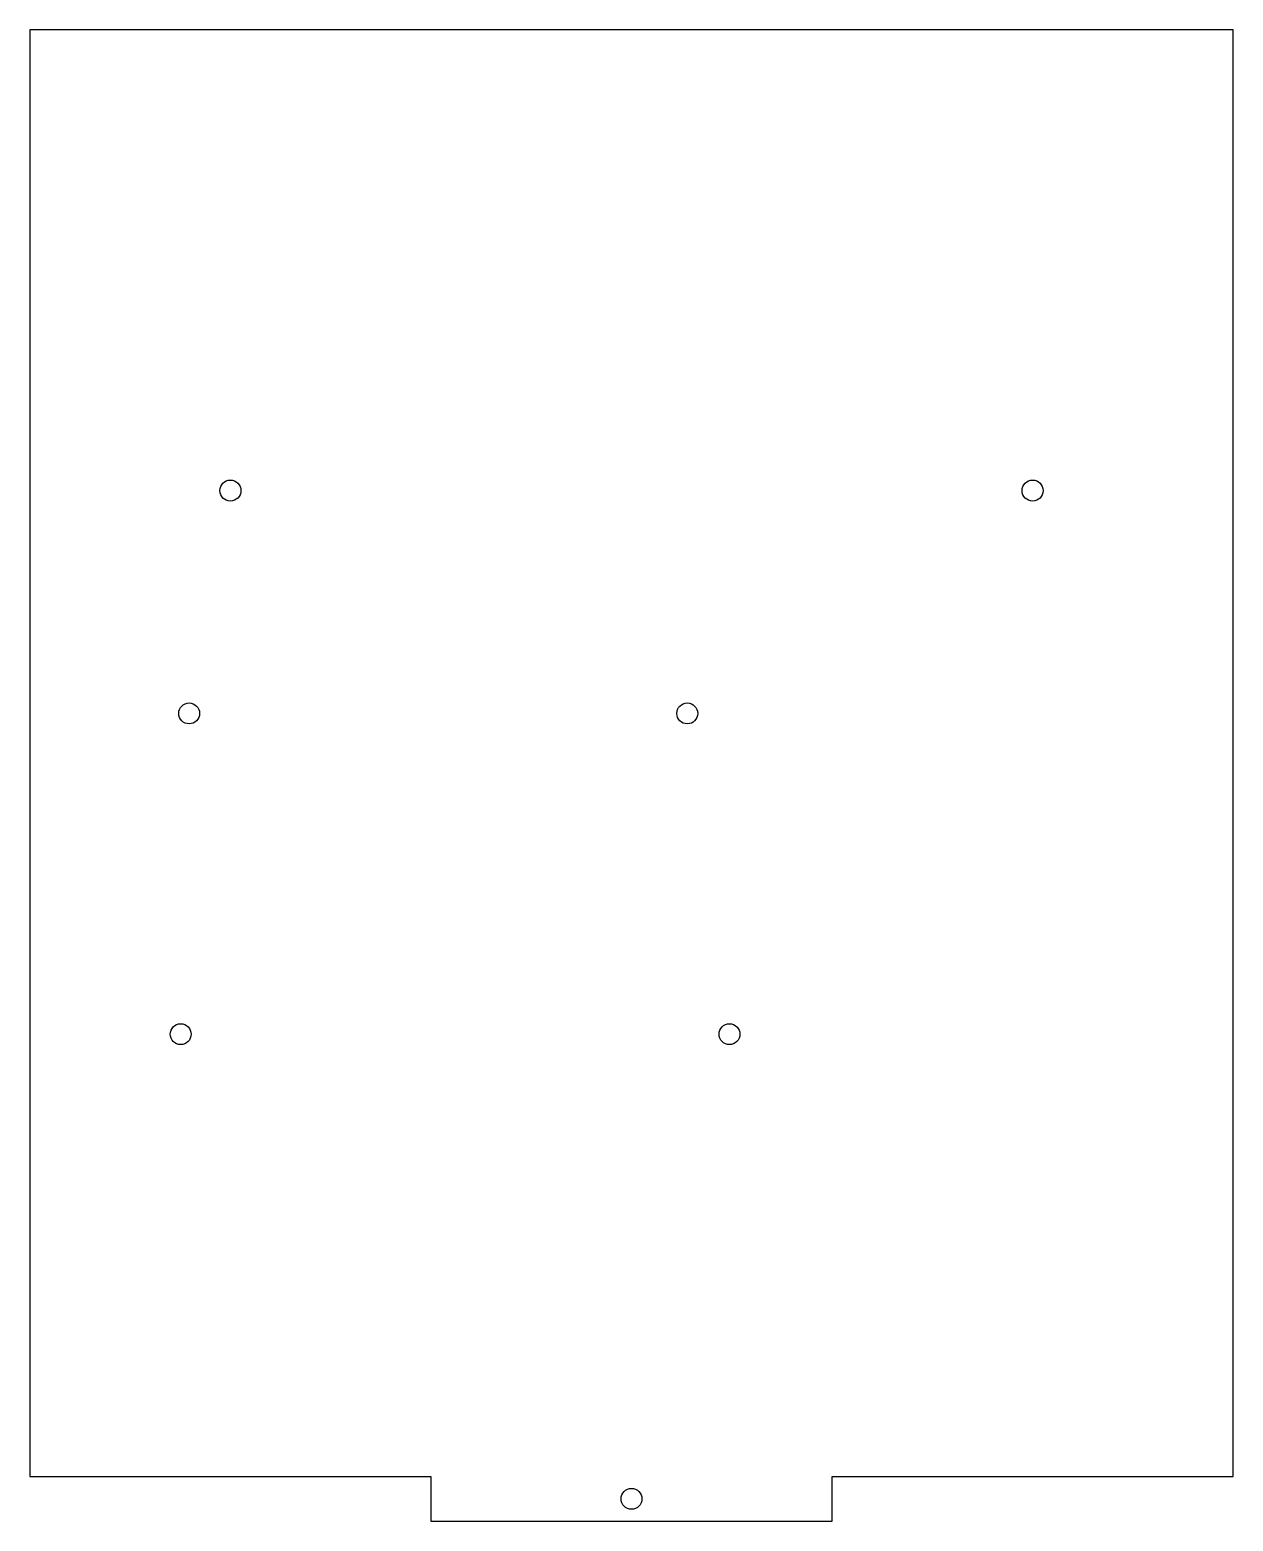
# Model space of a CAD drawing. Header units: millimetres. Extents: x -91 to 91, y 0 to 224.
import ezdxf

# ---------------------------------------------------------------- set-up
doc = ezdxf.new("R2010")
doc.units = ezdxf.units.MM

msp = doc.modelspace()

# ---------------------------------------------------------------- linework, layer by layer
msp.add_lwpolyline([(30.17, 6.72), (90.5, 6.72), (90.5, 224.36), (-90.5, 224.36), (-90.5, 6.72), (-30.17, 6.72), (-30.17, 0), (30.17, 0)], close=True)
for centre, radius in [((-60.33, 155.04), 1.58), ((60.33, 155.04), 1.58), ((-66.54, 121.52), 1.57), ((8.39, 121.52), 1.57), ((-67.81, 73.26), 1.57), ((14.74, 73.26), 1.57), ((0, 3.36), 1.57)]:
    msp.add_circle(centre, radius)

doc.saveas('drawing.dxf')
